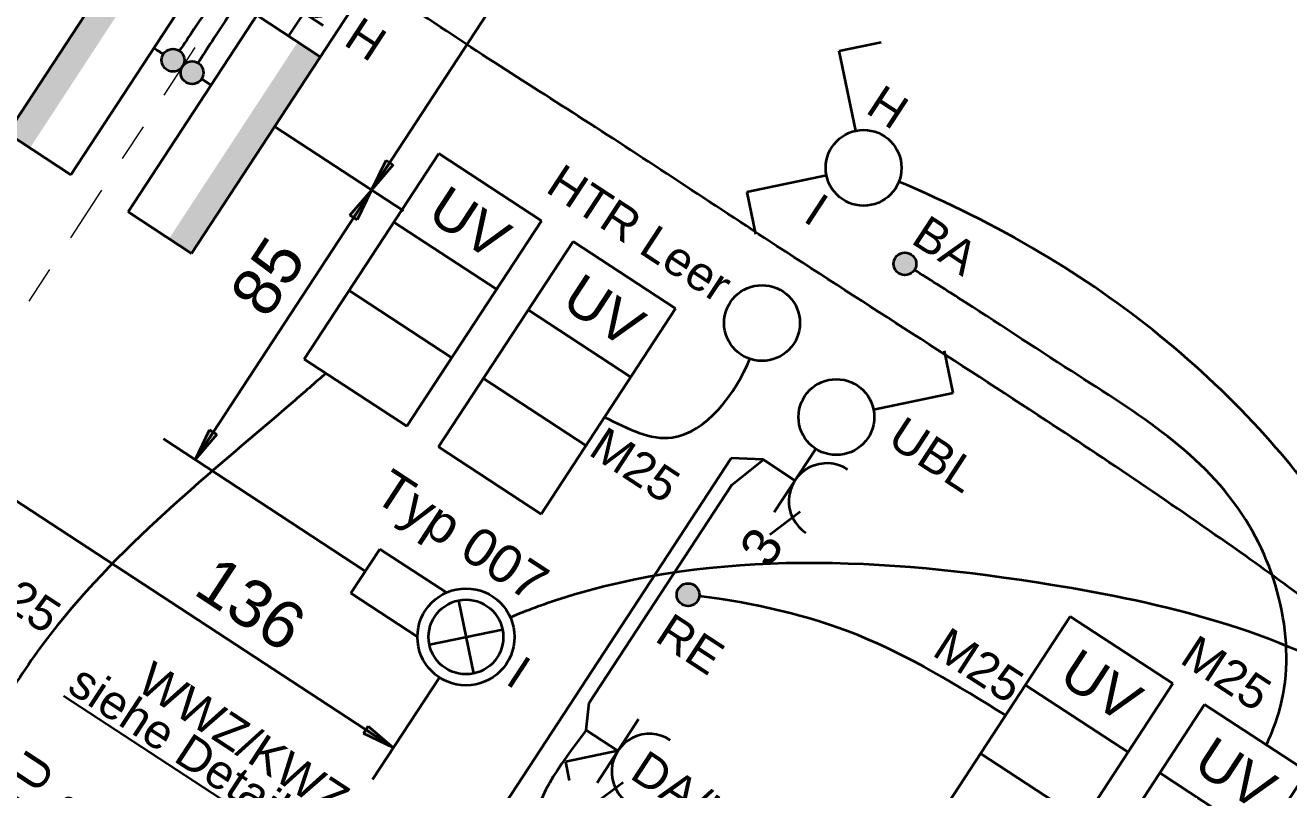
# Model space of a CAD drawing. Header units: metres. Extents: x 2696276 to 2696381, y 1245119 to 1245220.
# Drawn here: x 2696299.557 to 2696302.89, y 1245176.751 to 1245178.768 of the extents above; entities that cross this region are included whole.
import ezdxf
from ezdxf.lldxf.tags import DXFTag

# ---------------------------------------------------------------- set-up
doc = ezdxf.new("R2010")
doc.units = ezdxf.units.M
doc.linetypes.add('000_hbf_Strichpunkt 3_1_1mm Achsen', pattern=[0.25, 0.15, -0.05, 0, -0.05])
for name, color, linetype, lineweight, true_color in [('011_232.51_Lichtinstallationen allgemein', 150, 'Continuous', 35, 0x0080ff), ('011_232.51_Lichtinstallationen allgemein_Bodenltg', 150, 'STRICHLINIE', 35, 0x0080ff), ('011_232.51_Lichtinstallationen allgemein_Deckenltg', 150, 'Continuous', 35, 0x0080ff), ('011_232.51_Lichtinstallationen allgemein_Wandltg', 150, 'STRICHPUNKT', 35, 0x0080ff), ('013_232.61_Kraftinstallationen allgemein', 1, 'Continuous', 35, 0xff0000), ('013_232.61_Kraftinstallationen allgemein_Bodenltg', 1, 'STRICHLINIE', 35, 0xff0000), ('013_232.61_Kraftinstallationen allgemein_Deckenltg', 1, 'Continuous', 35, 0xff0000), ('014_232.62_Storeninstallationen_Deckenltg', 1, 'Continuous', 35, 0xff0000), ('016_232.70_HLKS-Installation_Bodenltg', 5, 'STRICHLINIE', 35, 0x0000ff), ('018_233.01_Innenleuchten', 150, 'Continuous', 35, 0x0080ff), ('035_236.3__UKV-Installationen_Bodenltg', 24, 'STRICHLINIE', 35, 0x993300)]:
    doc.layers.add(name, color=color, linetype=linetype, lineweight=lineweight, true_color=true_color)
doc.layers.add('1_M01_Achsen.V', color=7, linetype='Continuous')
doc.layers.add('X_Mass', color=7, linetype='Continuous', lineweight=35)
doc.styles.get("Standard").update_dxf_attribs({"font": 'arial.ttf'})
tags = doc.linetypes.add('STRICHLINIE', pattern=[19.05, 12.7, -6.35]).pattern_tags.tags
tags[6:7] = [DXFTag(74, 4), DXFTag(75, 0), DXFTag(340, '0'), DXFTag(46, 0.0), DXFTag(50, 0.0), DXFTag(44, 0.0), DXFTag(45, 0.0)]
tags[4:5] = [DXFTag(74, 4), DXFTag(75, 0), DXFTag(340, '0'), DXFTag(46, 0.0), DXFTag(50, 0.0), DXFTag(44, 0.0), DXFTag(45, 0.0)]
tags = doc.linetypes.add('STRICHPUNKT', pattern=[25.4, 12.7, -6.35, 0, -6.35]).pattern_tags.tags
tags[10:11] = [DXFTag(74, 4), DXFTag(75, 0), DXFTag(340, '0'), DXFTag(46, 0.0), DXFTag(50, 0.0), DXFTag(44, 0.0), DXFTag(45, 0.0)]
tags[8:9] = [DXFTag(74, 4), DXFTag(75, 0), DXFTag(340, '0'), DXFTag(46, 0.0), DXFTag(50, 0.0), DXFTag(44, 0.0), DXFTag(45, 0.0)]
tags[6:7] = [DXFTag(74, 4), DXFTag(75, 0), DXFTag(340, '0'), DXFTag(46, 0.0), DXFTag(50, 0.0), DXFTag(44, 0.0), DXFTag(45, 0.0)]
tags[4:5] = [DXFTag(74, 4), DXFTag(75, 0), DXFTag(340, '0'), DXFTag(46, 0.0), DXFTag(50, 0.0), DXFTag(44, 0.0), DXFTag(45, 0.0)]

# ---------------------------------------------------------------- blocks, each defined once
blk = doc.blocks.new('Maß-A0S2JCAI73', base_point=(-99.38, 748.96))
at = {"color": 0, "linetype": 'ByBlock', "lineweight": -2, "ltscale": 0.35}
for p, q in [((-45, 1023.96), (-24.35, 1023.96)), ((-36.14, 1015.29), (-35, 1023.96)), ((-35, 1023.96), (-33.86, 1015.29)), ((-35, 1023.96), (-35, 748.96)), ((-33.86, 1015.29), (-36.14, 1015.29)), ((-35, 833.95), (-36.14, 842.62)), ((-36.14, 842.62), (-33.86, 842.62)), ((-33.86, 842.62), (-35, 833.95)), ((-45, 833.95), (-15.11, 833.95)), ((-36.14, 825.27), (-35, 833.95)), ((-35, 833.95), (-33.86, 825.27)), ((-33.86, 825.27), (-36.14, 825.27)), ((-35, 748.96), (-36.14, 757.63)), ((-36.14, 757.63), (-33.86, 757.63)), ((-33.86, 757.63), (-35, 748.96)), ((-25, 748.96), (-99.38, 748.96))]:
    blk.add_line(p, q, dxfattribs=at)
for points in [[(-35, 1023.96), (-33.86, 1015.29), (-36.14, 1015.29)], [(-35, 833.95), (-36.14, 842.62), (-33.86, 842.62)], [(-35, 833.95), (-33.86, 825.27), (-36.14, 825.27)], [(-35, 748.96), (-36.14, 757.63), (-33.86, 757.63)]]:
    blk.add_solid(points, dxfattribs=at)
at = {"color": 0, "linetype": 'ByBlock', "lineweight": -2, "ltscale": 0.35, "char_height": 12.5, "attachment_point": 1, "rotation": 90}
for s, insert in [('{\\fArial;190}', (-51.71, 988.59)), ('{\\fArial;85}', (-51.79, 789.5))]:
    blk.add_mtext(s, dxfattribs=dict(at, insert=insert))
blk = doc.blocks.new('0_232.51_Lichtinstallationen allgemein_AP-Ltg-A0S2JCCI73', base_point=(19.89, 833.98))
at = {"color": 0, "linetype": 'ByBlock', "lineweight": -2, "ltscale": 0.35}
blk.add_line((22.89, 833.98), (19.89, 833.98), dxfattribs=at)
blk = doc.blocks.new('0_232.3_Lichtinstallationen allgemein_Wandltg-A0S2JCEC73', base_point=(4.89, 833.84))
at = {"color": 0, "lineweight": -2}
blk.add_open_spline([(7.89, 833.89), (6.89, 833.87), (5.89, 833.85), (4.89, 833.84)], degree=3, dxfattribs=at)
blk = doc.blocks.new('0_232.51_Lichtinstallationen allgemein_Deckenltg-A0S2JCG073', base_point=(165.87, 759.7))
at = {"color": 0, "linetype": 'ByBlock', "lineweight": -2, "ltscale": 0.35}
blk.add_open_spline([(418.39, 873.13), (415.94, 872.3), (399.6, 866.76), (351.05, 872.55), (267.06, 842.68), (197.06, 801.98), (168.46, 763.53), (165.87, 759.7)], degree=3, knots=[0, 0, 0, 0, 7.756546, 51.594232, 141.572496, 271.081055, 284.960106, 284.960106, 284.960106, 284.960106], dxfattribs=at)
blk = doc.blocks.new('LED-Deckenleuchte mit Trafotunnel-A0S2JCHO73', base_point=(127.16, 736.16))
at = {"color": 0, "lineweight": -2}
for p, q in [((127.16, 742), (127.16, 755.92)), ((127.16, 755.92), (148.15, 755.92)), ((151.93, 742), (165.86, 755.92)), ((151.93, 755.92), (165.86, 742)), ((148.15, 742), (127.16, 742))]:
    blk.add_line(p, q, dxfattribs=at)
for radius in [12.8, 9.85]:
    blk.add_circle((158.89, 748.96), radius, dxfattribs=at)
blk = doc.blocks.new('Bemerkung-A0S2JCHQ73', base_point=(118.11, 765.75))
at = {"color": 0, "lineweight": -2, "insert": (118.11, 775.75), "char_height": 10, "attachment_point": 1}
blk.add_mtext('{\\fArial;Typ 007}', dxfattribs=at)
blk = doc.blocks.new('0_232.51_Lichtinstallationen allgemein_AP-Ltg-A0S2JCJA73', base_point=(191.59, 623.97))
at = {"color": 0, "linetype": 'ByBlock', "lineweight": -2, "ltscale": 0.35}
for p, q in [((198.89, 831.04), (191.59, 826.73)), ((191.59, 826.73), (191.59, 630.12)), ((191.59, 630.12), (198.89, 623.97))]:
    blk.add_line(p, q, dxfattribs=at)
blk = doc.blocks.new('Schalter_ Schema 0_ UP-A0S2JCK073', base_point=(198.89, 841.01))
at = {"color": 0, "lineweight": -2}
for p, q in [((231.18, 873.29), (223.2, 881.27)), ((215.96, 858.08), (231.18, 873.29))]:
    blk.add_line(p, q, dxfattribs=at)
blk.add_circle((208.89, 851.01), 10, dxfattribs=at)
blk = doc.blocks.new('Gruppenzuleitung-A0S2JCKM73', base_point=(331.68, 775.95))
at = {"color": 0, "linetype": 'ByBlock', "lineweight": -2, "ltscale": 0.35}
for p, q in [((364.02, 840.75), (331.68, 840.75)), ((331.68, 840.75), (331.68, 775.95)), ((364.02, 775.95), (364.02, 840.75)), ((331.68, 819.15), (364.02, 819.15)), ((331.68, 797.55), (364.02, 797.55)), ((331.68, 775.95), (364.02, 775.95))]:
    blk.add_line(p, q, dxfattribs=at)
at = {"color": 0, "linetype": 'ByBlock', "lineweight": -2, "ltscale": 0.35, "insert": (338.02, 835.35), "char_height": 10.8, "attachment_point": 1}
blk.add_mtext('{\\fArial;UV}', dxfattribs=at)
blk = doc.blocks.new('0_232.51_Lichtinstallationen allgemein_Deckenltg-A0S2JCM473', base_point=(16.74, 836.97))
at = {"color": 0, "linetype": 'ByBlock', "lineweight": -2, "ltscale": 0.35}
blk.add_open_spline([(418.39, 874.75), (413.36, 873.84), (396.99, 870.85), (363.83, 877.24), (314.8, 879.97), (248.54, 880.92), (179.62, 879.93), (109.15, 880.49), (64.43, 879.37), (20.42, 881.22), (16.68, 859.82), (16.73, 848.3), (16.77, 839.26), (16.82, 836.97)], degree=3, knots=[0, 0, 0, 0, 15.268094, 49.674885, 99.570193, 163.088545, 247.762841, 308.628162, 368.074305, 400.157717, 408.76289, 428.867131, 435.74711, 435.74711, 435.74711, 435.74711], dxfattribs=at)
blk = doc.blocks.new('Anschlusspunkt-A0S2JCME73', base_point=(198.87, 891.73))
at = {"lineweight": -2}
blk.add_hatch(color=0, dxfattribs=at).paths.add_polyline_path([(201.92, 897.73), (201.14, 897.64), (200.4, 897.35), (199.77, 896.87), (199.29, 896.25), (198.98, 895.52), (198.87, 894.73), (198.98, 893.95), (199.29, 893.22), (199.77, 892.59), (200.4, 892.12), (201.14, 891.82), (201.92, 891.73), (202.69, 891.84), (203.4, 892.15), (204.01, 892.63), (204.48, 893.25), (204.77, 893.96), (204.87, 894.73), (204.77, 895.5), (204.48, 896.22), (204.01, 896.84), (203.4, 897.31), (202.69, 897.62)])
at = {"color": 0, "lineweight": -2}
blk.add_circle((201.87, 894.73), 3, dxfattribs=at)
blk = doc.blocks.new('Maß-A0S2JCNA73', base_point=(22.88, 704))
at = {"color": 0, "linetype": 'ByBlock', "lineweight": -2, "ltscale": 0.35}
for p, q in [((158.89, 704), (158.89, 736.16)), ((22.88, 704), (22.88, 722.9)), ((22.88, 714), (31.55, 715.14)), ((31.55, 712.86), (22.88, 714)), ((158.89, 714), (22.88, 714)), ((31.55, 715.14), (31.55, 712.86)), ((150.22, 712.86), (150.22, 715.14)), ((150.22, 715.14), (158.89, 714)), ((158.89, 714), (150.22, 712.86))]:
    blk.add_line(p, q, dxfattribs=at)
for points in [[(22.88, 714), (31.55, 715.14), (31.55, 712.86)], [(158.89, 714), (150.22, 712.86), (150.22, 715.14)]]:
    blk.add_solid(points, dxfattribs=at)
at = {"color": 0, "linetype": 'ByBlock', "lineweight": -2, "ltscale": 0.35, "insert": (92.05, 731.53), "char_height": 12.5, "attachment_point": 1}
blk.add_mtext('{\\fArial;136}', dxfattribs=at)
blk = doc.blocks.new('Maß-A0S2JCNU73', base_point=(42.89, 748.96))
at = {"color": 0, "linetype": 'ByBlock', "lineweight": -2, "ltscale": 0.35}
for p, q in [((83.5, 1023.97), (55.59, 1023.97)), ((72.36, 1015.3), (73.5, 1023.97)), ((73.5, 1023.97), (74.64, 1015.3)), ((73.5, 1023.97), (73.5, 748.96)), ((74.64, 1015.3), (72.36, 1015.3)), ((73.5, 834), (72.36, 842.68)), ((72.36, 842.68), (74.64, 842.68)), ((74.64, 842.68), (73.5, 834)), ((83.5, 834), (42.89, 834)), ((72.36, 825.32), (73.5, 834)), ((73.5, 834), (74.64, 825.32)), ((74.64, 825.32), (72.36, 825.32)), ((73.5, 748.96), (72.36, 757.63)), ((72.36, 757.63), (74.64, 757.63)), ((74.64, 757.63), (73.5, 748.96)), ((63.5, 748.96), (127.16, 748.96))]:
    blk.add_line(p, q, dxfattribs=at)
for points in [[(73.5, 1023.97), (74.64, 1015.3), (72.36, 1015.3)], [(73.5, 834), (72.36, 842.68), (74.64, 842.68)], [(73.5, 834), (74.64, 825.32), (72.36, 825.32)], [(73.5, 748.96), (72.36, 757.63), (74.64, 757.63)]]:
    blk.add_solid(points, dxfattribs=at)
at = {"color": 0, "linetype": 'ByBlock', "lineweight": -2, "ltscale": 0.35, "char_height": 12.5, "attachment_point": 1, "rotation": 90}
for s, insert in [('{\\fArial;190}', (56.69, 986.03)), ('{\\fArial;85}', (56.75, 790.17))]:
    blk.add_mtext(s, dxfattribs=dict(at, insert=insert))
blk = doc.blocks.new('Anschlusspunkt-A0S2JCRA73', base_point=(198.81, 787.35))
at = {"lineweight": -2}
blk.add_hatch(color=0, dxfattribs=at).paths.add_polyline_path([(198.81, 790.3), (198.91, 791.09), (199.2, 791.82), (199.68, 792.45), (200.3, 792.94), (201.03, 793.25), (201.81, 793.35), (202.6, 793.25), (203.33, 792.94), (203.95, 792.45), (204.43, 791.82), (204.72, 791.09), (204.81, 790.3), (204.7, 789.53), (204.4, 788.82), (203.92, 788.21), (203.3, 787.74), (202.58, 787.45), (201.81, 787.35), (201.05, 787.45), (200.33, 787.74), (199.71, 788.21), (199.23, 788.82), (198.93, 789.53)])
at = {"color": 0, "lineweight": -2}
blk.add_circle((201.81, 790.35), 3, dxfattribs=at)
blk = doc.blocks.new('Schalter_ Schema 1_ UP-A0S2JCT473', base_point=(156.61, 879.7))
at = {"color": 0, "lineweight": -2}
for p, q in [((156.61, 932.25), (164.58, 940.22)), ((171.82, 917.03), (156.61, 932.25)), ((171.82, 902.89), (156.61, 887.68)), ((156.61, 887.68), (164.58, 879.7))]:
    blk.add_line(p, q, dxfattribs=at)
blk.add_circle((178.89, 909.96), 10, dxfattribs=at)
blk = doc.blocks.new('0_232.61_Kraftinstallationen allgemein_Deckenltg-A0S2JCUC73', base_point=(157.73, 817.52))
at = {"color": 0, "linetype": 'ByBlock', "lineweight": -2, "ltscale": 0.35}
blk.add_open_spline([(157.73, 817.52), (164.49, 818.28), (181.83, 820.22), (183.28, 841.81), (181.37, 851.33)], degree=3, knots=[0, 0, 0, 0, 18.624988, 47.753335, 47.753335, 47.753335, 47.753335], dxfattribs=at)
blk = doc.blocks.new('Steckdose T13_ UP_ 3-fach-A0S2JCV873', base_point=(198.89, 807.7))
at = {"color": 0, "lineweight": -2}
for p, q in [((208.89, 841.04), (208.89, 821.04)), ((208.89, 831.04), (198.89, 831.04)), ((214.58, 824.86), (211.2, 815.42))]:
    blk.add_line(p, q, dxfattribs=at)
blk.add_ellipse((218.89, 831.04), major_axis=(0, 10), ratio=1, start_param=0, end_param=3.141593, dxfattribs=at)
at = {"color": 0, "lineweight": -2, "insert": (206.02, 807.7), "char_height": 10, "attachment_point": 1, "rotation": 90}
blk.add_mtext('{\\fArial;3}', dxfattribs=at)
blk = doc.blocks.new('Spiegelschrank mit Steckdose L.-A0S2JCVM73', base_point=(22.89, 794))
at = {"color": 0, "lineweight": -2}
for p, q in [((22.89, 794), (22.89, 874)), ((22.89, 874), (42.89, 874)), ((42.89, 874), (42.89, 794)), ((26.76, 863.33), (39.02, 863.33)), ((32.89, 863.33), (32.89, 856)), ((22.89, 856), (42.89, 856)), ((42.89, 794), (22.89, 794))]:
    blk.add_line(p, q, dxfattribs=at)
blk.add_ellipse((32.89, 869.46), major_axis=(-6.13, 0), ratio=1, start_param=0, end_param=3.141593, dxfattribs=at)
blk.add_solid([(35.8, 856), (42.89, 856), (35.8, 794), (42.89, 794)], dxfattribs=at)
blk = doc.blocks.new('Gruppenzuleitung-A0S2JCX473', base_point=(83.05, 786.95))
at = {"color": 0, "linetype": 'ByBlock', "lineweight": -2, "ltscale": 0.35}
for p, q in [((115.39, 851.75), (83.05, 851.75)), ((83.05, 851.75), (83.05, 786.95)), ((115.39, 786.95), (115.39, 851.75)), ((83.05, 830.15), (115.39, 830.15)), ((83.05, 808.55), (115.39, 808.55)), ((83.05, 786.95), (115.39, 786.95))]:
    blk.add_line(p, q, dxfattribs=at)
at = {"color": 0, "linetype": 'ByBlock', "lineweight": -2, "ltscale": 0.35, "insert": (89.39, 846.35), "char_height": 10.8, "attachment_point": 1}
blk.add_mtext('{\\fArial;UV}', dxfattribs=at)
blk = doc.blocks.new('Gruppenzuleitung-A0S2JD1273', base_point=(289.34, 775.95))
at = {"color": 0, "linetype": 'ByBlock', "lineweight": -2, "ltscale": 0.35}
for p, q in [((321.68, 840.75), (289.34, 840.75)), ((289.34, 840.75), (289.34, 775.95)), ((321.68, 775.95), (321.68, 840.75)), ((289.34, 819.15), (321.68, 819.15)), ((289.34, 797.55), (321.68, 797.55)), ((289.34, 775.95), (321.68, 775.95))]:
    blk.add_line(p, q, dxfattribs=at)
at = {"color": 0, "linetype": 'ByBlock', "lineweight": -2, "ltscale": 0.35, "insert": (295.68, 835.35), "char_height": 10.8, "attachment_point": 1}
blk.add_mtext('{\\fArial;UV}', dxfattribs=at)
blk = doc.blocks.new('0_232.61_Kraftinstallationen allgemein_Deckenltg-A0S2JD5O73', base_point=(66.16, 661.96))
at = {"color": 0, "linetype": 'ByBlock', "lineweight": -2, "ltscale": 0.35}
blk.add_open_spline([(89.88, 786.95), (88.84, 783.22), (79.33, 749.28), (65.44, 707.98), (66.24, 669.23), (66.39, 661.96)], degree=3, knots=[0, 0, 0, 0, 11.616927, 105.871692, 127.637931, 127.637931, 127.637931, 127.637931], dxfattribs=at)
blk = doc.blocks.new('1_Anschlusspunkt-A0S2JD6K73', base_point=(7.89, 830.97))
at = {"lineweight": -2}
blk.add_hatch(color=0, dxfattribs=at).paths.add_polyline_path([(13.89, 834.02), (13.8, 833.24), (13.51, 832.5), (13.03, 831.87), (12.41, 831.38), (11.68, 831.08), (10.89, 830.97), (10.11, 831.08), (9.38, 831.38), (8.75, 831.87), (8.28, 832.5), (7.99, 833.24), (7.89, 834.02), (8.01, 834.79), (8.31, 835.5), (8.79, 836.11), (9.41, 836.58), (10.13, 836.87), (10.89, 836.97), (11.66, 836.87), (12.38, 836.58), (13, 836.11), (13.48, 835.5), (13.78, 834.79)])
at = {"color": 0, "lineweight": -2}
blk.add_circle((10.89, 833.97), 3, dxfattribs=at)
blk = doc.blocks.new('Spiegelschrank mit Steckdose L.-A0S2JDLK73', base_point=(-15.11, 793.95))
at = {"color": 0, "lineweight": -2}
for p, q in [((-15.11, 873.95), (-15.11, 793.95)), ((4.89, 873.95), (-15.11, 873.95)), ((4.89, 793.95), (4.89, 873.95)), ((1.02, 863.28), (-11.24, 863.28)), ((-5.11, 863.28), (-5.11, 855.95)), ((4.89, 855.95), (-15.11, 855.95)), ((-15.11, 793.95), (4.89, 793.95))]:
    blk.add_line(p, q, dxfattribs=at)
blk.add_ellipse((-5.11, 869.41), major_axis=(-6.13, 0), ratio=1, start_param=0, end_param=3.141593, dxfattribs=at)
blk.add_solid([(-8.01, 855.95), (-15.11, 855.95), (-8.01, 793.95), (-15.11, 793.95)], dxfattribs=at)
blk = doc.blocks.new('0_232.51_Lichtinstallationen allgemein_Bodenltg-A0S2JDNQ73', base_point=(56.23, 877.07))
at = {"color": 0, "linetype": 'ByBlock', "lineweight": -2, "ltscale": 0.35}
blk.add_open_spline([(418.39, 877.07), (415.31, 877.17), (391.1, 878.69), (355.17, 899.48), (332.59, 950.56), (341.68, 995.49), (348.09, 1040.36), (339.28, 1093.57), (295.83, 1162.82), (180.92, 1208.03), (60.58, 1140.44), (57.31, 1068.94), (56.39, 1048.96)], degree=3, knots=[0, 0, 0, 0, 9.239752, 72.815015, 110.414714, 170.170666, 205.343224, 246.503316, 329.328898, 438.603492, 589.387544, 647.847477, 647.847477, 647.847477, 647.847477], dxfattribs=at)
blk = doc.blocks.new('0_232.51_Lichtinstallationen allgemein_Deckenltg-A0S2JDO873', base_point=(197.85, 390.18))
at = {"color": 0, "linetype": 'ByBlock', "lineweight": -2, "ltscale": 0.35}
blk.add_open_spline([(198.89, 745.71), (198.09, 733.99), (196.15, 705.6), (255.28, 705.86), (271.33, 642.28), (266.51, 573.65), (280.37, 477.65), (339.43, 417.42), (380.63, 393.73), (387.89, 390.18)], degree=3, knots=[0, 0, 0, 0, 30.503879, 73.928971, 130.666595, 196.741161, 289.897853, 408.484835, 432.7262, 432.7262, 432.7262, 432.7262], dxfattribs=at)
blk = doc.blocks.new('Steckdose T13_ UP_ 2-fach_ geschaltet-A0S2JDOA73', base_point=(198.89, 722.27))
at = {"color": 0, "lineweight": -2}
for p, q in [((208.89, 755.71), (208.89, 735.71)), ((208.89, 745.71), (198.89, 745.71)), ((208.89, 745.71), (198.89, 735.71)), ((214.58, 739.53), (211.2, 730.09)), ((198.89, 735.71), (202.44, 732.16))]:
    blk.add_line(p, q, dxfattribs=at)
blk.add_ellipse((218.89, 745.71), major_axis=(0, 10), ratio=1, start_param=0, end_param=3.141593, dxfattribs=at)
at = {"color": 0, "lineweight": -2, "insert": (206.02, 722.27), "char_height": 10, "attachment_point": 1, "rotation": 90}
blk.add_mtext('{\\fArial;2}', dxfattribs=at)
blk = doc.blocks.new('0_232.61_Kraftinstallationen allgemein_Bodenltg-A0S2JDOI73', base_point=(204.51, 791.67))
at = {"color": 0, "linetype": 'ByBlock', "lineweight": -2, "ltscale": 0.35}
blk.add_open_spline([(289.34, 809.62), (274.51, 809.23), (245.21, 808.48), (217.44, 797.97), (204.51, 791.67)], degree=3, knots=[0, 0, 0, 0, 44.265382, 87.422309, 87.422309, 87.422309, 87.422309], dxfattribs=at)
blk = doc.blocks.new('0_232.51_Lichtinstallationen allgemein_Deckenltg-A0S2JDTG73', base_point=(-390.61, 836.97))
at = {"color": 0, "linetype": 'ByBlock', "lineweight": -2, "ltscale": 0.35}
blk.add_open_spline([(-390.61, 874.75), (-385.57, 873.84), (-369.2, 870.85), (-336.04, 877.24), (-287.01, 879.97), (-220.75, 880.92), (-151.83, 879.93), (-81.36, 880.49), (-36.64, 879.37), (7.36, 881.22), (11.11, 859.82), (11.05, 848.3), (11.01, 839.26), (10.97, 836.97)], degree=3, knots=[0, 0, 0, 0, 15.268094, 49.674885, 99.570193, 163.088545, 247.762841, 308.628162, 368.074305, 400.157717, 408.76289, 428.867131, 435.747106, 435.747106, 435.747106, 435.747106], dxfattribs=at)
blk = doc.blocks.new('0_232.51_Lichtinstallationen allgemein_Deckenltg-A0S2JDTM73', base_point=(188.68, 875.33))
at = {"color": 0, "linetype": 'ByBlock', "lineweight": -2, "ltscale": 0.35}
blk.add_open_spline([(418.39, 875.77), (415.03, 875.53), (397.72, 874.31), (360.13, 889.37), (304.08, 913.14), (241.59, 919.31), (202.4, 914.49), (188.68, 912.01)], degree=3, knots=[0, 0, 0, 0, 10.078636, 51.833759, 117.541352, 194.036082, 235.856415, 235.856415, 235.856415, 235.856415], dxfattribs=at)
blk = doc.blocks.new('0_232.61_Kraftinstallationen allgemein_Bodenltg-A0S2JDWW73', base_point=(204.87, 840.75))
at = {"color": 0, "linetype": 'ByBlock', "lineweight": -2, "ltscale": 0.35}
blk.add_open_spline([(351.22, 840.75), (350.78, 843.2), (347.25, 863.08), (313.89, 896.69), (262.19, 894.87), (225.9, 895.1), (209.42, 894.85), (204.87, 894.78)], degree=3, knots=[0, 0, 0, 0, 7.437899, 60.52067, 120.932762, 156.642815, 170.292939, 170.292939, 170.292939, 170.292939], dxfattribs=at)
blk = doc.blocks.new('Gruppenzuleitung-A0S2JDXM73', base_point=(125.39, 786.95))
at = {"color": 0, "linetype": 'ByBlock', "lineweight": -2, "ltscale": 0.35}
for p, q in [((125.39, 786.95), (125.39, 851.75)), ((125.39, 851.75), (157.73, 851.75)), ((157.73, 851.75), (157.73, 786.95)), ((157.73, 830.15), (125.39, 830.15)), ((157.73, 808.55), (125.39, 808.55)), ((157.73, 786.95), (125.39, 786.95))]:
    blk.add_line(p, q, dxfattribs=at)
at = {"color": 0, "linetype": 'ByBlock', "lineweight": -2, "ltscale": 0.35, "insert": (131.73, 846.35), "char_height": 10.8, "attachment_point": 1}
blk.add_mtext('{\\fArial;UV}', dxfattribs=at)
blk = doc.blocks.new('1_Einlasskasten UP-A0S2JDXW73', base_point=(168.89, 851.02))
at = {"color": 0, "lineweight": -2}
blk.add_circle((178.89, 861.02), 10, dxfattribs=at)
blk = doc.blocks.new('0_236.3_UKV-Installationen_Bodenltg-A0S2JDXY73', base_point=(389.39, 457.96))
at = {"color": 0, "lineweight": -2}
blk.add_open_spline([(553.89, 457.96), (551.3, 506.42), (543.8, 646.53), (491.79, 859.3), (551.92, 1128.47), (426.77, 1186.55), (389.39, 1203.89)], degree=3, knots=[0, 0, 0, 0, 144.457958, 417.654789, 688.309906, 803.541865, 803.541865, 803.541865, 803.541865], dxfattribs=at)
blk = doc.blocks.new('1_Anschlusspunkt-A0S2JDZ673', base_point=(13.89, 830.97))
at = {"lineweight": -2}
blk.add_hatch(color=0, dxfattribs=at).paths.add_polyline_path([(16.84, 836.97), (17.63, 836.88), (18.36, 836.59), (19, 836.11), (19.48, 835.49), (19.79, 834.76), (19.89, 833.97), (19.79, 833.19), (19.48, 832.46), (19, 831.83), (18.36, 831.36), (17.63, 831.06), (16.84, 830.97), (16.08, 831.09), (15.36, 831.39), (14.75, 831.87), (14.29, 832.49), (13.99, 833.2), (13.89, 833.97), (13.99, 834.74), (14.29, 835.46), (14.75, 836.08), (15.36, 836.55), (16.08, 836.86)])
at = {"color": 0, "lineweight": -2}
blk.add_circle((16.89, 833.97), 3, dxfattribs=at)
blk = doc.blocks.new('0_232.51_Lichtinstallationen allgemein_Deckenltg-A0S2JE1O73', base_point=(327.17, 530.61))
at = {"color": 0, "linetype": 'ByBlock', "lineweight": -2, "ltscale": 0.35}
blk.add_open_spline([(371.39, 530.61), (362.08, 534.8), (340.92, 544.32), (320.48, 588.79), (336.85, 646.28), (405.6, 699.33), (378.83, 783.45), (383.66, 869.21), (381.65, 918.33), (380.29, 951.96)], degree=3, knots=[0, 0, 0, 0, 29.909789, 67.963493, 134.762642, 193.299845, 309.513916, 354.431467, 455.417303, 455.417303, 455.417303, 455.417303], dxfattribs=at)
blk = doc.blocks.new('0_232.51_Lichtinstallationen allgemein_AP-Ltg-A0S2JE2E73', base_point=(195.63, 745.71))
at = {"color": 0, "linetype": 'ByBlock', "lineweight": -2, "ltscale": 0.35}
for p, q in [((195.63, 820.92), (198.89, 831.04)), ((195.63, 752.22), (195.63, 820.92)), ((198.89, 745.71), (195.63, 752.22))]:
    blk.add_line(p, q, dxfattribs=at)
blk = doc.blocks.new('A$C4181af03')
at = {"layer": '1_M01_Achsen.V', "color": 62, "linetype": '000_hbf_Strichpunkt 3_1_1mm Achsen', "lineweight": 13, "true_color": 0x8cbb26}
blk.add_line((0.1389, 17.8496), (0.1389, -15.1504), dxfattribs=at)
blk.add_line((0.1389, 17.8496), (0.1389, -15.1504), dxfattribs=at)
blk = doc.blocks.new('A$Ccc2696ef')
blk.add_blockref('A$C4181af03', (0, 0))

msp = doc.modelspace()

# ---------------------------------------------------------------- linework, layer by layer
at = {"linetype": 'Continuous', "ltscale": 0.35}
msp.add_lwpolyline([(2696300.2732, 1245176.2153), (2696300.2734, 1245176.2163), (2696300.3473, 1245176.5472), (2696299.6589, 1245176.9977), (2696299.6589, 1245176.9977)], dxfattribs=at)

# ---------------------------------------------------------------- block references
at = {"rotation": 326.8000002754653}
msp.add_blockref('A$Ccc2696ef', (2696295.2894, 1245171.7568), dxfattribs=at)
at = {"layer": '011_232.51_Lichtinstallationen allgemein', "linetype": 'Continuous', "ltscale": 0.35, "xscale": 0.01, "yscale": 0.01, "zscale": 0.01, "rotation": 326.8000002754653}
for name, p in [('Spiegelschrank mit Steckdose L.-A0S2JDLK73', (2696299.5104, 1245178.483)), ('Spiegelschrank mit Steckdose L.-A0S2JCVM73', (2696299.8286, 1245178.2754)), ('Schalter_ Schema 1_ UP-A0S2JCT473', (2696301.4168, 1245178.2603)), ('1_Anschlusspunkt-A0S2JD6K73', (2696299.9056, 1245178.6669)), ('1_Anschlusspunkt-A0S2JDZ673', (2696299.9558, 1245178.634)), ('Schalter_ Schema 0_ UP-A0S2JCK073', (2696301.5587, 1245177.705)), ('Steckdose T13_ UP_ 3-fach-A0S2JCV873', (2696301.3764, 1245177.4263)), ('Bemerkung-A0S2JCHQ73', (2696300.4706, 1245177.5176)), ('Steckdose T13_ UP_ 2-fach_ geschaltet-A0S2JDOA73', (2696300.9086, 1245176.7115))]:
    msp.add_blockref(name, p, dxfattribs=at)
at = {"layer": '011_232.51_Lichtinstallationen allgemein_Bodenltg', "ltscale": 0.35, "xscale": 0.01, "yscale": 0.01, "zscale": 0.01, "rotation": 326.8000002754653}
msp.add_blockref('0_232.51_Lichtinstallationen allgemein_Deckenltg-A0S2JE1O73', (2696300.9324, 1245174.4053), dxfattribs=at)
at = {"layer": '011_232.51_Lichtinstallationen allgemein_Deckenltg', "ltscale": 0.35, "xscale": 0.01, "yscale": 0.01, "zscale": 0.01, "rotation": 326.8000002754653}
for name, p in [('0_232.51_Lichtinstallationen allgemein_Bodenltg-A0S2JDNQ73', (2696300.5624, 1245178.788)), ('0_232.51_Lichtinstallationen allgemein_Deckenltg-A0S2JDTG73', (2696296.6039, 1245180.8991)), ('0_232.51_Lichtinstallationen allgemein_Deckenltg-A0S2JCM473', (2696300.0124, 1245178.6687)), ('0_232.51_Lichtinstallationen allgemein_Deckenltg-A0S2JDTM73', (2696301.6612, 1245178.0481)), ('0_232.51_Lichtinstallationen allgemein_Deckenltg-A0S2JCG073', (2696300.8371, 1245177.2055)), ('0_232.51_Lichtinstallationen allgemein_Deckenltg-A0S2JDO873', (2696299.0814, 1245173.9384))]:
    msp.add_blockref(name, p, dxfattribs=at)
at = {"layer": '011_232.51_Lichtinstallationen allgemein_Deckenltg', "linetype": 'STRICHPUNKT', "ltscale": 0.35, "xscale": 0.01, "yscale": 0.01, "zscale": 0.01, "rotation": 326.8000002754653}
for name, p in [('0_232.51_Lichtinstallationen allgemein_AP-Ltg-A0S2JCCI73', (2696300.0224, 1245178.6263)), ('0_232.51_Lichtinstallationen allgemein_AP-Ltg-A0S2JCJA73', (2696300.3092, 1245175.9289)), ('0_232.51_Lichtinstallationen allgemein_AP-Ltg-A0S2JE2E73', (2696301.0096, 1245176.9254))]:
    msp.add_blockref(name, p, dxfattribs=at)
at = {"layer": '011_232.51_Lichtinstallationen allgemein_Wandltg', "linetype": 'STRICHPUNKT', "ltscale": 0.35, "xscale": 0.01, "yscale": 0.01, "zscale": 0.01, "rotation": 326.8000002754653}
msp.add_blockref('0_232.3_Lichtinstallationen allgemein_Wandltg-A0S2JCEC73', (2696299.8962, 1245178.7073), dxfattribs=at)
at = {"layer": '013_232.61_Kraftinstallationen allgemein', "ltscale": 0.35, "xscale": 0.01, "yscale": 0.01, "zscale": 0.01, "rotation": 326.8000002754653}
for name, p in [('Gruppenzuleitung-A0S2JCX473', (2696300.2934, 1245177.8869)), ('Gruppenzuleitung-A0S2JDXM73', (2696300.6477, 1245177.6551))]:
    msp.add_blockref(name, p, dxfattribs=at)
at = {"layer": '013_232.61_Kraftinstallationen allgemein', "linetype": 'Continuous', "ltscale": 0.35, "xscale": 0.01, "yscale": 0.01, "zscale": 0.01, "rotation": 326.8000002754653}
for name, p in [('Anschlusspunkt-A0S2JCME73', (2696301.8363, 1245178.1296)), ('1_Einlasskasten UP-A0S2JDXW73', (2696301.3625, 1245177.9531)), ('Anschlusspunkt-A0S2JCRA73', (2696301.2643, 1245177.2565))]:
    msp.add_blockref(name, p, dxfattribs=at)
at = {"layer": '013_232.61_Kraftinstallationen allgemein_Bodenltg', "ltscale": 0.35, "xscale": 0.01, "yscale": 0.01, "zscale": 0.01, "rotation": 326.8000002754653}
for name, p in [('0_232.61_Kraftinstallationen allgemein_Bodenltg-A0S2JDWW73', (2696301.6074, 1245177.6701)), ('0_232.61_Kraftinstallationen allgemein_Bodenltg-A0S2JDOI73', (2696301.3355, 1245177.2614))]:
    msp.add_blockref(name, p, dxfattribs=at)
at = {"layer": '013_232.61_Kraftinstallationen allgemein_Deckenltg', "linetype": 'STRICHLINIE', "ltscale": 0.35, "xscale": 0.01, "yscale": 0.01, "zscale": 0.01, "rotation": 326.8000002754653}
msp.add_blockref('0_232.61_Kraftinstallationen allgemein_Deckenltg-A0S2JCUC73', (2696301.0857, 1245177.7338), dxfattribs=at)
at = {"layer": '013_232.61_Kraftinstallationen allgemein_Deckenltg', "linetype": 'ByBlock', "ltscale": 0.35, "xscale": 0.01, "yscale": 0.01, "zscale": 0.01, "rotation": 326.8000002754653}
msp.add_blockref('0_232.61_Kraftinstallationen allgemein_Deckenltg-A0S2JD5O73', (2696299.4676, 1245176.9336), dxfattribs=at)
at = {"layer": '014_232.62_Storeninstallationen_Deckenltg', "ltscale": 0.35, "xscale": 0.01, "yscale": 0.01, "zscale": 0.01, "rotation": 326.8000002754653}
for name, p in [('Gruppenzuleitung-A0S2JD1273', (2696301.9594, 1245176.6654)), ('Gruppenzuleitung-A0S2JCKM73', (2696302.3137, 1245176.4336))]:
    msp.add_blockref(name, p, dxfattribs=at)
at = {"layer": '018_233.01_Innenleuchten', "linetype": 'Continuous', "ltscale": 0.35, "xscale": 0.01, "yscale": 0.01, "zscale": 0.01, "rotation": 326.8000002754653}
msp.add_blockref('LED-Deckenleuchte mit Trafotunnel-A0S2JCHO73', (2696300.3844, 1245177.2204), dxfattribs=at)
at = {"layer": '035_236.3__UKV-Installationen_Bodenltg', "linetype": 'STRICHLINIE', "ltscale": 0.35, "xscale": 0.01, "yscale": 0.01, "zscale": 0.01, "rotation": 326.8000002754653}
msp.add_blockref('0_236.3_UKV-Installationen_Bodenltg-A0S2JDXY73', (2696301.0554, 1245173.4567), dxfattribs=at)
at = {"layer": 'X_Mass', "ltscale": 0.35, "xscale": 0.01, "yscale": 0.01, "zscale": 0.01, "rotation": 326.8000002754653}
for name, p in [('Maß-A0S2JCAI73', (2696298.5589, 1245178.568)), ('Maß-A0S2JCNU73', (2696299.7493, 1245177.789)), ('Maß-A0S2JCNA73', (2696299.3357, 1245177.5224))]:
    msp.add_blockref(name, p, dxfattribs=at)

# ---------------------------------------------------------------- texts
at = {"ltscale": 0.35, "insert": (2696300.4383, 1245176.613), "char_height": 0.09, "attachment_point": 3, "rotation": 326.8, "line_spacing_factor": 1.002}
msp.add_mtext('{\\fArial;siehe Detail UV}', dxfattribs=at)
at = {"layer": '011_232.51_Lichtinstallationen allgemein', "linetype": 'Continuous', "ltscale": 0.35, "char_height": 0.09, "rotation": 326.8, "line_spacing_factor": 1.002}
for s, insert, attachment_point in [('{\\fArial;H}', (2696300.4427, 1245178.7938, -55), 1), ('{\\fArial;H}', (2696301.8579, 1245178.5897, -55), 2), ('{\\fArial;I}', (2696301.6696, 1245178.3189), 2), ('{\\fArial;UBL}', (2696301.8769, 1245177.7394, -55), 1), ('{\\fArial;DA/UBL}', (2696301.1976, 1245176.8584, -55), 1)]:
    msp.add_mtext(s, dxfattribs=dict(at, insert=insert, attachment_point=attachment_point))
at = {"layer": '013_232.61_Kraftinstallationen allgemein', "linetype": 'Continuous', "ltscale": 0.35, "char_height": 0.09, "attachment_point": 3, "line_spacing_factor": 1.002}
for s, insert, rotation in [('{\\fArial;HTR Leer}', (2696301.4315, 1245178.1075), 326.8), ('{\\fArial;WM / TU\\P+1.85m a.f.B.}', (2696299.5646, 1245176.8622), 56.8)]:
    msp.add_mtext(s, dxfattribs=dict(at, insert=insert, rotation=rotation))
at = {"layer": '013_232.61_Kraftinstallationen allgemein', "ltscale": 0.35, "char_height": 0.09, "attachment_point": 1, "rotation": 326.8, "line_spacing_factor": 1.002}
for s, insert in [('{\\fArial;BA}', (2696301.9398, 1245178.2705)), ('{\\fArial;RE}', (2696301.2637, 1245177.2204, 19))]:
    msp.add_mtext(s, dxfattribs=dict(at, insert=insert))
at = {"layer": '013_232.61_Kraftinstallationen allgemein_Deckenltg', "ltscale": 0.35, "char_height": 0.09, "attachment_point": 2, "line_spacing_factor": 1.002}
for insert, rotation in [((2696301.1911, 1245177.6452), 326.8), ((2696299.5582, 1245177.3012), 326.8), ((2696302.0975, 1245177.1169), 327.1845), ((2696302.751, 1245177.0961), 326.8)]:
    msp.add_mtext('{\\fArial;M25}', dxfattribs=dict(at, insert=insert, rotation=rotation))
at = {"layer": '016_232.70_HLKS-Installation_Bodenltg', "linetype": 'STRICHLINIE', "ltscale": 0.35, "insert": (2696300.421, 1245176.749), "char_height": 0.09, "attachment_point": 3, "rotation": 326.8, "line_spacing_factor": 1.002}
msp.add_mtext('{\\fArial;WWZ/KWZ}', dxfattribs=at)
at = {"layer": '018_233.01_Innenleuchten', "linetype": 'Continuous', "ltscale": 0.35, "insert": (2696300.899, 1245177.0886, -55), "char_height": 0.09, "attachment_point": 3, "rotation": 326.8, "line_spacing_factor": 1.002}
msp.add_mtext('{\\fArial;I}', dxfattribs=at)

doc.saveas('drawing.dxf')
